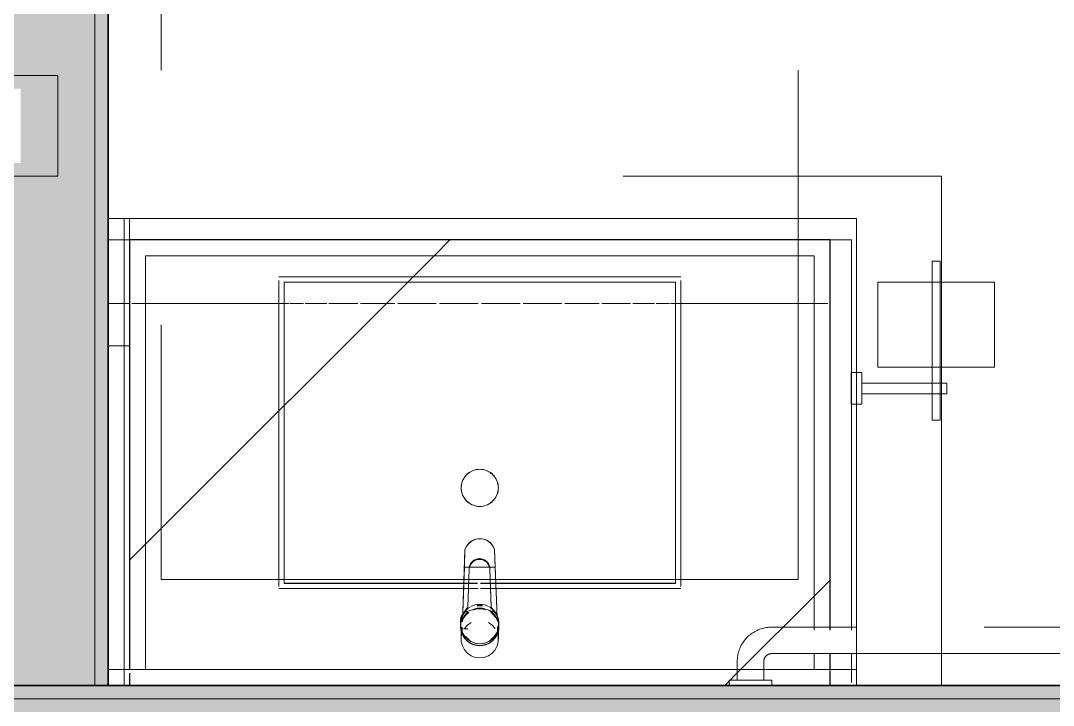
# Model space of a CAD drawing. Header units: inches. Extents: x 6 to 8416, y -388 to 6104.
# Drawn here: x 7469.29 to 7517.93, y 594.37 to 626.64 of the extents above; entities that cross this region are included whole.
import ezdxf

# ---------------------------------------------------------------- set-up
doc = ezdxf.new("R2010")
doc.units = ezdxf.units.IN
doc.header["$MEASUREMENT"] = 0
for name, pattern in [('Dash 1_16_', [48, 24, -24]), ('Hidden 1_16_', [36, 24, -12]), ('Hidden 3_16_', [13.5, 9, -4.5])]:
    doc.linetypes.add(name, pattern=pattern)
for name, color, linetype, lineweight in [('A-GENM', 13, 'Continuous', 18), ('A-ROOM', 32, 'Continuous', 13), ('A-WALL', 113, 'Continuous', 25), ('A-WALL-PATT', 111, 'Continuous', 35), ('I-WALL', 2, 'Continuous', 25), ('P-SANR-FIXT', 6, 'Continuous', 18), ('Q-CASE', 31, 'Continuous', 18), ('Q-SPCQ', 91, 'Continuous', 18)]:
    doc.layers.add(name, color=color, linetype=linetype, lineweight=lineweight)
pattern_1 = [(45, (-3361.387, -595.31), (-16.97056, 16.97056), [])]

# ---------------------------------------------------------------- blocks, each defined once
blk = doc.blocks.new('PL BA Toilet-Unit-Two Piece-ICC ADA-AM - ICC Type B_ Side Approach_ Swing Up Bar-V552-LEVEL 3 - PLAN Copy 1 Copy 1')
at = {"layer": 'A-GENM', "linetype": 'Hidden 1_16_', "lineweight": 9}
for p, q in [((0, -5.5), (0, 0)), ((33, -24), (33, 0)), ((0, -17.776), (0, -5.5)), ((0, -18.375), (0, -17.776)), ((0, -22.036), (0, -18.566)), ((0, -23.078), (0, -22.178)), ((0, -46.672), (0, -23.078)), ((33, -24), (48, -24)), ((48, -56), (48, -24)), ((0, -47.204), (0, -46.672)), ((39.75, -46.75), (36, -50.5)), ((36.937, -49.563), (39.75, -46.75)), ((41.164, -48.164), (39.75, -46.75)), ((39.75, -46.75), (39.977, -46.977)), ((39.977, -46.977), (40.375, -47.375)), ((0, -51.923), (0, -47.263)), ((40.375, -47.375), (41.164, -48.164)), ((39.828, -49.5), (41.164, -48.164)), ((41.164, -48.164), (39.953, -49.375)), ((36, -50.5), (36.937, -49.563)), ((45.25, -49.5), (39.828, -49.5)), ((39.828, -49.5), (45.25, -49.5)), ((45.25, -51.5), (45.25, -49.5)), ((45.25, -49.5), (45.25, -51.5)), ((36, -50.5), (39.75, -54.25)), ((39.75, -54.25), (36, -50.5)), ((41.164, -52.836), (39.828, -51.5)), ((39.828, -51.5), (45.25, -51.5)), ((40.125, -51.5), (39.828, -51.5)), ((45.25, -51.5), (40.125, -51.5)), ((0, -56), (0, -51.974)), ((39.977, -51.648), (41.164, -52.836)), ((39.75, -54.25), (41.164, -52.836)), ((41.164, -52.836), (39.75, -54.25)), ((0, -56), (48, -56))]:
    blk.add_line(p, q, dxfattribs=at)
blk = doc.blocks.new('GM BA Vanity-Single - Lav Cab _ Apron-ICC ADA-AM - 33_ Sink Cab_End Panel - Forward-V554-LEVEL 3 - PLAN Copy 1 Copy 1')
at = {"layer": 'A-GENM'}
for p, q in [((0.75, 22), (0, 22)), ((0, 22), (0, 16)), ((0, 16), (0, 22)), ((0, 22), (0.75, 22)), ((0.75, 22), (0, 22)), ((0, 22), (0, 16)), ((0, 16), (0, 22)), ((0, 22), (0.75, 22)), ((0.75, 16), (0.75, 22)), ((0.75, 22), (0.75, 16)), ((1, 22), (0.75, 22)), ((0.75, 22), (1, 22)), ((35.25, 22), (1, 22)), ((1, 22), (35.25, 22)), ((35.25, 0.75), (35.25, 22)), ((35.25, 22), (35.25, 2.601)), ((8.281, 4.813), (8.281, 19)), ((8.281, 19), (26.719, 19)), ((26.719, 19), (8.281, 19)), ((8.281, 19), (8.281, 4.813)), ((26.719, 19), (26.719, 4.813)), ((26.719, 4.813), (26.719, 19)), ((0, 16), (0, 0)), ((0, 0.75), (0, 16)), ((0, 16), (0, 0.75)), ((0, 0.75), (0, 16)), ((0.75, 0), (0.75, 16)), ((0.75, 16), (0.75, 0.75)), ((16.746, 4.813), (8.281, 4.813)), ((8.281, 4.813), (16.746, 4.813)), ((16.975, 4.813), (16.746, 4.813)), ((16.746, 4.813), (16.975, 4.813)), ((17.386, 4.813), (16.975, 4.813)), ((16.975, 4.813), (17.386, 4.813)), ((17.999, 4.813), (17.531, 4.813)), ((17.531, 4.813), (17.999, 4.813)), ((18.254, 4.813), (17.999, 4.813)), ((17.999, 4.813), (18.254, 4.813)), ((26.719, 4.813), (18.254, 4.813)), ((18.254, 4.813), (26.719, 4.813)), ((35.25, 1.504), (35.25, 0.75)), ((0, 0), (0, 0.75)), ((35.25, 0.75), (0, 0.75)), ((0, 0.75), (0, 0)), ((0, 0), (0, 0.75)), ((0, 0.75), (0.75, 0.75)), ((0, 0.75), (0, 0)), ((0, 0), (0, 0.75)), ((0.75, 0.75), (0.75, 0)), ((0.75, 0.75), (35.25, 0.75)), ((35.25, 0), (35.25, 0.75)), ((35.25, 0.75), (35.25, 0)), ((35.25, 0), (35.25, 0.75)), ((35.25, 0.75), (35.25, 0)), ((0.75, 0), (0, 0)), ((35.25, 0), (0.75, 0))]:
    blk.add_line(p, q, dxfattribs=at)
blk = doc.blocks.new('GM Outlet Zone-AM - GM Outlet Zone-AM-V556-LEVEL 3 - PLAN Copy 1 Copy 1')
at = {"layer": 'A-GENM', "linetype": 'Dash 1_16_', "lineweight": 9}
for p, q in [((-3, 1), (3, 1)), ((3, 1), (-3, 1)), ((-3, 0.75), (-3, 1)), ((-3, 1), (-3, 0)), ((3, 1), (3, 0.75)), ((3, 1), (3, 0)), ((-3, 0), (-3, 0.75)), ((3, 0.75), (3, 0)), ((-3, 0), (3, 0)), ((3, 0), (-3, 0))]:
    blk.add_line(p, q, dxfattribs=at)
blk = doc.blocks.new('z Nested-Toilet Grab Bars - z Nested-Toilet Grab Bars-V560-LEVEL 3 - PLAN Copy 1 Copy 1')
at = {"layer": 'A-GENM', "linetype": 'Dash 1_16_', "lineweight": 9}
for p, q in [((-1.753, 29.754), (-1.738, 29.733)), ((-1.738, 29.733), (-1.724, 29.713)), ((-1.724, 29.713), (-1.711, 29.691)), ((-1.687, 29.647), (-1.677, 29.625)), ((-1.677, 29.625), (-1.667, 29.601)), ((-1.667, 29.601), (-1.659, 29.578)), ((-1.659, 29.578), (-1.651, 29.554)), ((-1.651, 29.554), (-1.645, 29.53)), ((-1.645, 29.53), (-1.639, 29.506)), ((-1.639, 29.506), (-1.634, 29.481)), ((-1.634, 29.481), (-1.63, 29.457)), ((-1.63, 29.457), (-1.628, 29.432)), ((-1.628, 29.432), (-1.626, 29.407)), ((-1.626, 29.407), (-1.625, 29.382)), ((-1.625, 29.382), (-1.625, 29.375)), ((-1.625, 29.371), (-1.625, 29.375)), ((-1.625, 29.375), (-1.625, 29.372)), ((-1.625, 29.372), (-1.625, 29.364)), ((-1.625, 29.361), (-1.625, 29.371)), ((-1.625, 29.364), (-1.625, 29.351)), ((-1.625, 29.346), (-1.625, 29.361)), ((-1.625, 29.351), (-1.625, 29.332)), ((-1.625, 29.326), (-1.625, 29.346)), ((-1.625, 29.332), (-1.625, 29.308)), ((-1.625, 29.3), (-1.625, 29.326)), ((-1.625, 29.308), (-1.625, 29.278)), ((-1.625, 29.269), (-1.625, 29.3)), ((-1.625, 29.278), (-1.625, 29.244)), ((-1.625, 29.233), (-1.625, 29.269)), ((-1.625, 29.244), (-1.625, 29.204)), ((-1.625, 29.192), (-1.625, 29.233)), ((-1.625, 29.204), (-1.625, 29.159)), ((-1.625, 29.146), (-1.625, 29.192)), ((-1.625, 29.159), (-1.625, 29.109)), ((-1.625, 29.094), (-1.625, 29.146)), ((-1.625, 29.109), (-1.625, 29.054)), ((-1.625, 29.038), (-1.625, 29.094)), ((-1.625, 29.054), (-1.625, 28.994)), ((-1.625, 28.977), (-1.625, 29.038)), ((-1.625, 28.994), (-1.625, 28.929)), ((-1.625, 28.911), (-1.625, 28.977)), ((-1.625, 28.929), (-1.625, 28.859)), ((-1.625, 28.84), (-1.625, 28.911)), ((-1.625, 28.859), (-1.625, 28.786)), ((-1.625, 28.765), (-1.625, 28.84)), ((-1.625, 28.786), (-1.625, 28.707)), ((-1.625, 28.685), (-1.625, 28.765)), ((-1.625, 28.537), (-1.625, 28.446)), ((-1.625, 28.421), (-1.625, 28.513)), ((-1.625, 28.446), (-1.625, 28.351)), ((-1.625, 28.325), (-1.625, 28.421)), ((-1.625, 28.351), (-1.625, 28.253)), ((-1.625, 28.225), (-1.625, 28.325)), ((-1.625, 28.253), (-1.625, 28.15)), ((-2.875, 26), (-2.875, 0.25)), ((-2.875, 26), (-2.875, 0.25)), ((-1.625, 0.25), (-1.625, 26)), ((-1.625, 0.25), (-1.625, 26)), ((-41.918, 2.466), (-41.97, 2.428)), ((-41.863, 2.502), (-41.918, 2.466)), ((-41.807, 2.535), (-41.863, 2.502)), ((-41.75, 2.566), (-41.807, 2.535)), ((-41.692, 2.595), (-41.75, 2.566)), ((-41.633, 2.622), (-41.692, 2.595)), ((-41.572, 2.646), (-41.633, 2.622)), ((-41.511, 2.668), (-41.572, 2.646)), ((-41.449, 2.687), (-41.511, 2.668)), ((-41.386, 2.703), (-41.449, 2.687)), ((-41.323, 2.718), (-41.386, 2.703)), ((-41.259, 2.729), (-41.323, 2.718)), ((-41.195, 2.738), (-41.259, 2.729)), ((-41.13, 2.745), (-41.195, 2.738)), ((-41.065, 2.749), (-41.13, 2.745)), ((-41, 2.75), (-41.065, 2.749)), ((-37, 2.75), (-41, 2.75)), ((-7, 2.75), (-37, 2.75)), ((-42.401, 1.948), (-42.433, 1.891)), ((-42.367, 2.003), (-42.401, 1.948)), ((-42.331, 2.057), (-42.367, 2.003)), ((-42.293, 2.109), (-42.331, 2.057)), ((-42.252, 2.16), (-42.293, 2.109)), ((-42.21, 2.21), (-42.252, 2.16)), ((-42.166, 2.257), (-42.21, 2.21)), ((-42.119, 2.303), (-42.166, 2.257)), ((-42.072, 2.347), (-42.119, 2.303)), ((-42.022, 2.389), (-42.072, 2.347)), ((-41.97, 2.428), (-42.022, 2.389)), ((-42.589, 1.465), (-42.601, 1.401)), ((-42.574, 1.528), (-42.589, 1.465)), ((-42.557, 1.591), (-42.574, 1.528)), ((-42.537, 1.653), (-42.557, 1.591)), ((-42.515, 1.714), (-42.537, 1.653)), ((-42.49, 1.774), (-42.515, 1.714)), ((-42.463, 1.833), (-42.49, 1.774)), ((-42.433, 1.891), (-42.463, 1.833)), ((-41.177, 1.456), (-41.163, 1.463)), ((-41.163, 1.463), (-41.15, 1.469)), ((-41.15, 1.469), (-41.136, 1.475)), ((-41.136, 1.475), (-41.122, 1.48)), ((-41.122, 1.48), (-41.108, 1.484)), ((-41.108, 1.484), (-41.093, 1.488)), ((-41.093, 1.488), (-41.078, 1.492)), ((-41.078, 1.492), (-41.064, 1.495)), ((-41.064, 1.495), (-41.049, 1.497)), ((-41.049, 1.497), (-41.034, 1.498)), ((-41.034, 1.498), (-41.019, 1.5)), ((-41.019, 1.5), (-41.004, 1.5)), ((-41.004, 1.5), (-41, 1.5)), ((-41, 1.5), (-37, 1.5)), ((-37, 1.5), (-7, 1.5)), ((-42.623, 1.208), (-42.625, 1.143)), ((-42.625, 1.143), (-42.625, 1.125)), ((-42.625, 1.125), (-42.625, 0.75)), ((-42.618, 1.272), (-42.623, 1.208)), ((-42.611, 1.337), (-42.618, 1.272)), ((-42.601, 1.401), (-42.611, 1.337)), ((-41.375, 1.14), (-41.374, 1.155)), ((-41.375, 1.125), (-41.375, 1.14)), ((-41.375, 0.75), (-41.375, 1.125)), ((-41.374, 1.155), (-41.372, 1.17)), ((-41.372, 1.17), (-41.37, 1.185)), ((-41.37, 1.185), (-41.368, 1.2)), ((-41.368, 1.2), (-41.364, 1.214)), ((-41.364, 1.214), (-41.36, 1.229)), ((-41.36, 1.229), (-41.356, 1.243)), ((-41.356, 1.243), (-41.351, 1.257)), ((-41.351, 1.257), (-41.345, 1.271)), ((-41.345, 1.271), (-41.339, 1.285)), ((-41.339, 1.285), (-41.333, 1.298)), ((-41.333, 1.298), (-41.325, 1.311)), ((-41.325, 1.311), (-41.318, 1.324)), ((-41.318, 1.324), (-41.31, 1.337)), ((-41.31, 1.337), (-41.301, 1.349)), ((-41.301, 1.349), (-41.292, 1.361)), ((-41.292, 1.361), (-41.282, 1.372)), ((-41.282, 1.372), (-41.272, 1.383)), ((-41.272, 1.383), (-41.261, 1.394)), ((-41.261, 1.394), (-41.25, 1.404)), ((-41.25, 1.404), (-41.239, 1.414)), ((-41.239, 1.414), (-41.227, 1.423)), ((-41.227, 1.423), (-41.215, 1.432)), ((-41.215, 1.432), (-41.203, 1.441)), ((-41.203, 1.441), (-41.19, 1.448)), ((-41.19, 1.448), (-41.177, 1.456)), ((-6.625, 1.125), (-6.625, 0.25)), ((-5.375, 0.25), (-5.375, 1.125)), ((-42.625, 0.75), (-42.625, 0.25)), ((-41.375, 0.25), (-41.375, 0.75)), ((-43, 0.25), (-43, 0)), ((-42.901, 0.25), (-43, 0.25)), ((-42.901, 0.25), (-43, 0.25)), ((-41.099, 0.25), (-42.901, 0.25)), ((-42.623, 0.25), (-42.901, 0.25)), ((-42.625, 0.25), (-42.563, 0.25)), ((-42.625, 0.25), (-42.563, 0.25)), ((-42.223, 0.25), (-42.623, 0.25)), ((-42.563, 0.25), (-42.39, 0.25)), ((-42.563, 0.25), (-41.437, 0.25)), ((-42.39, 0.25), (-42.139, 0.25)), ((-41.777, 0.25), (-42.223, 0.25)), ((-42.139, 0.25), (-41.861, 0.25)), ((-41.861, 0.25), (-41.61, 0.25)), ((-41.377, 0.25), (-41.777, 0.25)), ((-41.61, 0.25), (-41.437, 0.25)), ((-41.437, 0.25), (-41.375, 0.25)), ((-41.437, 0.25), (-41.375, 0.25)), ((-41.099, 0.25), (-41.377, 0.25)), ((-41, 0.25), (-41.099, 0.25)), ((-41, 0.25), (-41.099, 0.25)), ((-41, 0), (-41, 0.25)), ((-7, 0.25), (-7, 0)), ((-5, 0.25), (-7, 0.25)), ((-5, 0.25), (-7, 0.25)), ((-6.625, 0.25), (-5.375, 0.25)), ((-6.625, 0.25), (-5.375, 0.25)), ((-5, 0), (-5, 0.25)), ((-2.854, 0.25), (-4.25, 0.25)), ((-4.25, 0.25), (-0.25, 0.25)), ((-4.25, 0.25), (-4.25, 0)), ((-4.25, 0.25), (-4.25, 0)), ((-2.875, 0.25), (-2.875, 0)), ((-2.875, 0.25), (-2.875, 0)), ((-0.25, 0.25), (-1.647, 0.25)), ((-1.625, 0), (-1.625, 0.25)), ((-1.625, 0), (-1.625, 0.25)), ((-0.25, 0.25), (-0.25, 0)), ((-0.25, 0), (-0.25, 0.25)), ((-42.901, 0), (-42.623, 0)), ((-42.901, 0), (-42.623, 0)), ((-42.623, 0), (-42.223, 0)), ((-42.623, 0), (-42.223, 0)), ((-42.223, 0), (-41.777, 0)), ((-42.223, 0), (-41.777, 0)), ((-41.777, 0), (-41.377, 0)), ((-41.777, 0), (-41.377, 0)), ((-41.377, 0), (-41.099, 0)), ((-41.377, 0), (-41.099, 0))]:
    blk.add_line(p, q, dxfattribs=at)
at = {"layer": 'A-GENM', "linetype": 'Dash 1_16_', "lineweight": 9, "flags": 128}
for points in [[(-2.875, 29.375), (-2.875, 29.4), (-2.873, 29.425), (-2.871, 29.45), (-2.867, 29.475), (-2.863, 29.499), (-2.857, 29.524), (-2.851, 29.548), (-2.843, 29.572), (-2.835, 29.595), (-2.826, 29.618), (-2.815, 29.641), (-2.804, 29.664), (-2.792, 29.686), (-2.78, 29.707), (-2.766, 29.728), (-2.751, 29.748), (-2.736, 29.768), (-2.72, 29.787), (-2.703, 29.806), (-2.685, 29.823), (-2.667, 29.84), (-2.648, 29.857), (-2.629, 29.872), (-2.608, 29.887), (-2.588, 29.901), (-2.566, 29.914), (-2.545, 29.926), (-2.522, 29.938), (-2.5, 29.948), (-2.476, 29.958), (-2.453, 29.966), (-2.429, 29.974), (-2.405, 29.98), (-2.381, 29.986), (-2.356, 29.991), (-2.332, 29.995), (-2.307, 29.997), (-2.282, 29.999), (-2.257, 30), (-2.25, 30)], [(-2.25, 30), (-2.225, 30), (-2.2, 29.998), (-2.175, 29.996), (-2.15, 29.992), (-2.126, 29.988), (-2.101, 29.982), (-2.077, 29.976), (-2.053, 29.968), (-2.03, 29.96), (-2.007, 29.951), (-1.984, 29.94), (-1.961, 29.929), (-1.939, 29.917), (-1.918, 29.905), (-1.897, 29.891), (-1.877, 29.876), (-1.857, 29.861), (-1.838, 29.845), (-1.819, 29.828), (-1.802, 29.81), (-1.785, 29.792), (-1.768, 29.773), (-1.753, 29.754)], [(-1.711, 29.691), (-1.699, 29.67), (-1.687, 29.647)], [(-2.875, 29.375), (-2.875, 29.372), (-2.875, 29.364), (-2.875, 29.351), (-2.875, 29.332), (-2.875, 29.308), (-2.875, 29.278), (-2.875, 29.244), (-2.875, 29.204), (-2.875, 29.159), (-2.875, 29.109), (-2.875, 29.054), (-2.875, 28.994), (-2.875, 28.929), (-2.875, 28.859), (-2.875, 28.786), (-2.875, 28.707), (-2.875, 28.624), (-2.875, 28.537), (-2.875, 28.446), (-2.875, 28.351), (-2.875, 28.253), (-2.875, 28.15), (-2.875, 28.045), (-2.875, 27.936), (-2.875, 27.824), (-2.875, 27.708), (-2.875, 27.591), (-2.875, 27.47), (-2.875, 27.348), (-2.875, 27.223), (-2.875, 27.096), (-2.875, 26.968), (-2.875, 26.838), (-2.875, 26.706), (-2.875, 26.574), (-2.875, 26.44), (-2.875, 26.306), (-2.875, 26.171), (-2.875, 26.036), (-2.875, 26)], [(-2.875, 26), (-2.875, 26.135), (-2.875, 26.27), (-2.875, 26.404), (-2.875, 26.538), (-2.875, 26.671), (-2.875, 26.802), (-2.875, 26.933), (-2.875, 27.062), (-2.875, 27.189), (-2.875, 27.314), (-2.875, 27.438), (-2.875, 27.559), (-2.875, 27.677), (-2.875, 27.793), (-2.875, 27.906), (-2.875, 28.016), (-2.875, 28.122), (-2.875, 28.225), (-2.875, 28.325), (-2.875, 28.421), (-2.875, 28.513), (-2.875, 28.601), (-2.875, 28.685), (-2.875, 28.765), (-2.875, 28.84), (-2.875, 28.911), (-2.875, 28.977), (-2.875, 29.038), (-2.875, 29.094), (-2.875, 29.146), (-2.875, 29.192), (-2.875, 29.233), (-2.875, 29.269), (-2.875, 29.3), (-2.875, 29.326), (-2.875, 29.346), (-2.875, 29.361), (-2.875, 29.371), (-2.875, 29.375)], [(-1.625, 28.707), (-1.625, 28.624), (-1.625, 28.537)], [(-1.625, 28.513), (-1.625, 28.601), (-1.625, 28.685)], [(-1.625, 26), (-1.625, 26.135), (-1.625, 26.27), (-1.625, 26.404), (-1.625, 26.538), (-1.625, 26.671), (-1.625, 26.802), (-1.625, 26.933), (-1.625, 27.062), (-1.625, 27.189), (-1.625, 27.314), (-1.625, 27.438), (-1.625, 27.559), (-1.625, 27.677), (-1.625, 27.793), (-1.625, 27.906), (-1.625, 28.016), (-1.625, 28.122), (-1.625, 28.225)], [(-1.625, 28.15), (-1.625, 28.045), (-1.625, 27.936), (-1.625, 27.824), (-1.625, 27.708), (-1.625, 27.591), (-1.625, 27.47), (-1.625, 27.348), (-1.625, 27.223), (-1.625, 27.096), (-1.625, 26.968), (-1.625, 26.838), (-1.625, 26.706), (-1.625, 26.574), (-1.625, 26.44), (-1.625, 26.306), (-1.625, 26.171), (-1.625, 26.036), (-1.625, 26)], [(-5.375, 1.125), (-5.376, 1.19), (-5.38, 1.255), (-5.387, 1.32), (-5.396, 1.384), (-5.407, 1.448), (-5.422, 1.511), (-5.438, 1.574), (-5.457, 1.636), (-5.479, 1.697), (-5.503, 1.758), (-5.53, 1.817), (-5.559, 1.875), (-5.59, 1.932), (-5.623, 1.988), (-5.659, 2.043), (-5.697, 2.095), (-5.736, 2.147), (-5.778, 2.197), (-5.822, 2.244), (-5.868, 2.291), (-5.915, 2.335), (-5.965, 2.377), (-6.016, 2.418), (-6.068, 2.456), (-6.122, 2.492), (-6.177, 2.526), (-6.234, 2.558), (-6.292, 2.588), (-6.351, 2.615), (-6.411, 2.64), (-6.472, 2.662), (-6.534, 2.682), (-6.597, 2.699), (-6.66, 2.714), (-6.724, 2.726), (-6.788, 2.736), (-6.853, 2.743), (-6.917, 2.748), (-6.982, 2.75), (-7, 2.75)], [(-7, 1.5), (-6.985, 1.5), (-6.97, 1.499), (-6.955, 1.497), (-6.94, 1.495), (-6.925, 1.493), (-6.911, 1.489), (-6.896, 1.485), (-6.882, 1.481), (-6.868, 1.476), (-6.854, 1.47), (-6.84, 1.464), (-6.827, 1.458), (-6.814, 1.45), (-6.801, 1.443), (-6.788, 1.435), (-6.776, 1.426), (-6.764, 1.417), (-6.753, 1.407), (-6.742, 1.397), (-6.731, 1.386), (-6.721, 1.375), (-6.711, 1.364), (-6.702, 1.352), (-6.693, 1.34), (-6.684, 1.328), (-6.677, 1.315), (-6.669, 1.302), (-6.662, 1.288), (-6.656, 1.275), (-6.65, 1.261), (-6.645, 1.247), (-6.641, 1.233), (-6.637, 1.218), (-6.633, 1.203), (-6.63, 1.189), (-6.628, 1.174), (-6.627, 1.159), (-6.625, 1.144), (-6.625, 1.129), (-6.625, 1.125)]]:
    blk.add_lwpolyline(points, dxfattribs=at)
blk = doc.blocks.new('z Nested-Lav Basin-Rectangular - Rectangular-V389-LEVEL 3 - PLAN Copy 1 Copy 1')
at = {"layer": 'P-SANR-FIXT', "lineweight": 9}
for p, q in [((-9.469, 7.301), (9.469, 7.301)), ((-9.469, 7.141), (-9.469, -7.282)), ((-9.219, -7.137), (-9.219, 7.051)), ((-9.219, 7.051), (9.219, 7.051)), ((9.219, 7.051), (9.219, -7.137)), ((9.469, -7.278), (9.469, 7.139)), ((-0.754, -7.137), (-9.219, -7.137)), ((-0.528, -7.137), (-0.759, -7.137)), ((-0.525, -7.137), (-0.754, -7.137)), ((-0.114, -7.137), (-0.528, -7.137)), ((-0.114, -7.137), (-0.525, -7.137)), ((0.499, -7.137), (0.031, -7.137)), ((0.501, -7.137), (0.031, -7.137)), ((0.754, -7.137), (0.499, -7.137)), ((0.759, -7.137), (0.501, -7.137)), ((9.219, -7.137), (0.754, -7.137)), ((-0.764, -7.387), (-9.469, -7.387)), ((-0.768, -7.387), (-0.537, -7.387)), ((-0.534, -7.387), (-0.764, -7.387)), ((-0.537, -7.387), (-0.073, -7.387)), ((-0.073, -7.387), (-0.534, -7.387)), ((0.032, -7.387), (0.51, -7.387)), ((0.508, -7.387), (0.032, -7.387)), ((0.764, -7.387), (0.508, -7.387)), ((0.51, -7.387), (0.768, -7.387)), ((9.469, -7.387), (0.764, -7.387))]:
    blk.add_line(p, q, dxfattribs=at)
at = {"layer": 'P-SANR-FIXT', "lineweight": 9, "flags": 128}
for points in [[(9.469, 7.301), (9.231, 7.301), (8.531, 7.301), (7.403, 7.301), (5.904, 7.301), (4.108, 7.301), (2.107, 7.301), (0, 7.301), (-2.107, 7.301), (-4.108, 7.301), (-5.904, 7.301), (-7.403, 7.301), (-8.531, 7.301), (-9.231, 7.301), (-9.469, 7.301)], [(-9.219, 7.051), (-8.988, 7.051), (-8.306, 7.051), (-7.208, 7.051), (-5.748, 7.051), (-4, 7.051), (-2.051, 7.051), (0, 7.051), (2.051, 7.051), (4, 7.051), (5.748, 7.051), (7.208, 7.051), (8.306, 7.051), (8.988, 7.051), (9.219, 7.051)], [(-0.759, -7.137), (-2.051, -7.137), (-4, -7.137), (-5.748, -7.137), (-7.208, -7.137), (-8.306, -7.137), (-8.988, -7.137), (-9.219, -7.137)], [(9.219, -7.137), (8.988, -7.137), (8.306, -7.137), (7.208, -7.137), (5.748, -7.137), (4, -7.137), (2.051, -7.137), (0.759, -7.137)], [(-9.469, -7.387), (-9.231, -7.387), (-8.531, -7.387), (-7.403, -7.387), (-5.904, -7.387), (-4.108, -7.387), (-2.107, -7.387), (-0.768, -7.387)], [(0.768, -7.387), (2.107, -7.387), (4.108, -7.387), (5.904, -7.387), (7.403, -7.387), (8.531, -7.387), (9.231, -7.387), (9.469, -7.387)]]:
    blk.add_lwpolyline(points, dxfattribs=at)
at = {"layer": 'P-SANR-FIXT'}
blk.add_circle((0, -2.637), 0.875, dxfattribs=at)
at = {"layer": 'P-SANR-FIXT', "lineweight": 9}
for points in [[(-0.875, -2.637), (-0.875, -2.535), (-0.839, -2.331), (-0.684, -2.062), (-0.447, -1.863), (-0.155, -1.757), (0.155, -1.757), (0.447, -1.863), (0.684, -2.063), (0.839, -2.331), (0.875, -2.535), (0.875, -2.637)], [(-0.438, -1.879), (-0.526, -1.93), (-0.605, -1.996), (-0.67, -2.074)], [(-0.152, -1.775), (-0.252, -1.793), (-0.349, -1.828), (-0.438, -1.879)], [(0.152, -1.775), (0.052, -1.757), (-0.052, -1.757), (-0.152, -1.775)], [(0.438, -1.879), (0.349, -1.828), (0.252, -1.793), (0.152, -1.775)], [(0.67, -2.074), (0.605, -1.996), (0.526, -1.93), (0.438, -1.879)], [(-0.822, -2.337), (-0.857, -2.433), (-0.875, -2.535), (-0.875, -2.637)], [(-0.67, -2.074), (-0.736, -2.152), (-0.787, -2.242), (-0.822, -2.337)], [(0.822, -2.337), (0.787, -2.242), (0.736, -2.152), (0.67, -2.074)], [(0.875, -2.637), (0.875, -2.535), (0.857, -2.433), (0.822, -2.337)], [(-0.875, -2.637), (-0.875, -2.738), (-0.857, -2.84), (-0.822, -2.936)], [(0.875, -2.637), (0.875, -2.738), (0.839, -2.942), (0.684, -3.21), (0.447, -3.41), (0.155, -3.516), (-0.155, -3.516), (-0.447, -3.41), (-0.684, -3.211), (-0.839, -2.942), (-0.875, -2.738), (-0.875, -2.637)], [(0.822, -2.936), (0.857, -2.84), (0.875, -2.738), (0.875, -2.637)], [(-0.822, -2.936), (-0.787, -3.032), (-0.736, -3.121), (-0.67, -3.199)], [(-0.67, -3.199), (-0.605, -3.277), (-0.526, -3.343), (-0.438, -3.394)], [(-0.438, -3.394), (-0.349, -3.445), (-0.252, -3.481), (-0.152, -3.498)], [(0.152, -3.498), (0.252, -3.481), (0.349, -3.445), (0.438, -3.394)], [(0.438, -3.394), (0.526, -3.343), (0.605, -3.277), (0.67, -3.199)], [(0.67, -3.199), (0.736, -3.121), (0.787, -3.031), (0.822, -2.936)], [(-0.152, -3.498), (-0.052, -3.516), (0.052, -3.516), (0.152, -3.498)]]:
    blk.add_open_spline(points, degree=3, dxfattribs=at)
blk = doc.blocks.new('z Nested-Faucet-BA-Sngl Handle - Faucet-V220-LEVEL 3 - PLAN Copy 1 Copy 1')
at = {"layer": 'P-SANR-FIXT'}
for p, q in [((-0.697, 2.584), (-0.82, -0.808)), ((-0.727, 1.767), (-0.697, 2.584)), ((-0.697, 2.584), (-0.63, 2.738)), ((-0.63, 2.738), (-0.53, 2.874)), ((0.527, 2.879), (0.628, 2.745)), ((0.628, 2.745), (0.697, 2.591)), ((0.812, -0.587), (0.697, 2.591)), ((0.697, 2.591), (0.727, 1.767)), ((-0.82, -0.808), (-0.727, 1.767)), ((0.727, 1.767), (-0.727, 1.767)), ((-0.5, 1.664), (-0.567, -0.126)), ((-0.567, -0.085), (-0.502, 1.664)), ((0.538, -0.119), (0.476, 1.663)), ((0.477, 1.663), (0.538, -0.078)), ((0.727, 1.767), (0.812, -0.587)), ((-0.567, -0.126), (-0.567, -0.085)), ((-0.118, -0.019), (-0.118, -0.06)), ((-0.114, -0.019), (-0.118, -0.019)), ((-0.114, -0.019), (-0.118, -0.019)), ((-0.102, -0.019), (-0.114, -0.019)), ((-0.102, -0.019), (-0.114, -0.019)), ((-0.084, -0.019), (-0.102, -0.019)), ((-0.084, -0.019), (-0.102, -0.019)), ((-0.059, -0.019), (-0.084, -0.019)), ((-0.059, -0.019), (-0.084, -0.019)), ((-0.031, -0.019), (-0.059, -0.019)), ((-0.031, -0.019), (-0.059, -0.019)), ((0, -0.019), (-0.031, -0.019)), ((0, -0.019), (-0.031, -0.019)), ((0.031, -0.019), (0, -0.019)), ((0.031, -0.019), (0, -0.019)), ((0.059, -0.019), (0.031, -0.019)), ((0.059, -0.019), (0.031, -0.019)), ((0.084, -0.019), (0.059, -0.019)), ((0.084, -0.019), (0.059, -0.019)), ((0.102, -0.019), (0.084, -0.019)), ((0.102, -0.019), (0.084, -0.019)), ((0.114, -0.019), (0.102, -0.019)), ((0.114, -0.019), (0.102, -0.019)), ((0.118, -0.019), (0.114, -0.019)), ((0.118, -0.019), (0.114, -0.019)), ((0.118, -0.06), (0.118, -0.019)), ((0.538, -0.119), (0.538, -0.078)), ((0.608, -0.267), (0.608, -0.226)), ((-0.913, -0.806), (-0.913, -0.847)), ((-0.904, -0.911), (-0.904, -1.059)), ((-0.582, -0.966), (-0.723, -1.126)), ((-0.408, -0.845), (-0.582, -0.966)), ((0.582, -0.966), (0.408, -0.845)), ((0.723, -1.126), (0.582, -0.966)), ((0.89, -0.966), (0.89, -0.926)), ((0.904, -1.059), (0.904, -0.911)), ((-0.901, -0.993), (-0.904, -1.059)), ((-0.904, -1.059), (-0.892, -1.197)), ((-0.878, -1.072), (-0.878, -1.628)), ((-0.837, -1.058), (-0.837, -1.146)), ((-0.829, -1.058), (-0.837, -1.058)), ((-0.837, -1.058), (-0.829, -1.058)), ((-0.837, -1.146), (-0.837, -1.3)), ((-0.57, -1.146), (-0.772, -1.146)), ((0.835, -1.214), (0.828, -1.029)), ((0.832, -1.146), (0.836, -1.232)), ((0.85, -1.232), (0.836, -1.232)), ((0.836, -1.232), (0.85, -1.232)), ((0.85, -1.3), (0.85, -1.232)), ((0.85, -1.232), (0.85, -1.3)), ((0.878, -1.628), (0.878, -1.072)), ((0.892, -1.197), (0.904, -1.059)), ((0.904, -1.059), (0.901, -0.993)), ((-0.73, -1.571), (-0.586, -1.721))]:
    blk.add_line(p, q, dxfattribs=at)
at = {"layer": 'P-SANR-FIXT', "flags": 128}
for points in [[(0.697, 2.591), (0.62, 2.76), (0.503, 2.903), (0.353, 3.013), (0.181, 3.081), (-0.003, 3.103), (-0.187, 3.079), (-0.358, 3.009), (-0.506, 2.898), (-0.622, 2.753), (-0.697, 2.584)], [(-0.53, 2.874), (-0.401, 2.982), (-0.251, 3.059), (-0.087, 3.098), (0.081, 3.099), (0.246, 3.061), (0.397, 2.987), (0.527, 2.879)], [(0, -1.844), (-0.217, -1.816), (-0.421, -1.736), (-0.601, -1.607), (-0.745, -1.438), (-0.846, -1.238), (-0.898, -1.019), (-0.897, -0.793), (-0.843, -0.574), (-0.74, -0.375)], [(-0.74, -0.375), (-0.375, -0.243), (0, -0.193)], [(0, -0.193), (0.38, -0.244), (0.74, -0.375)], [(0.74, -0.375), (0.843, -0.574), (0.897, -0.793), (0.898, -1.019), (0.846, -1.238), (0.745, -1.438), (0.601, -1.607), (0.421, -1.736), (0.217, -1.816), (0, -1.844)], [(-0.892, -1.197), (-0.834, -1.393), (-0.73, -1.571)], [(-0.83, -1.338), (-0.872, -1.522), (-0.872, -1.735), (-0.821, -1.942), (-0.723, -2.131), (-0.582, -2.291), (-0.408, -2.412), (-0.21, -2.488), (0, -2.513)], [(0, -1.929), (0.211, -1.905), (0.41, -1.834), (0.586, -1.721), (0.73, -1.571), (0.834, -1.393), (0.892, -1.197)], [(0, -2.513), (0.21, -2.488), (0.408, -2.412), (0.582, -2.291), (0.723, -2.131), (0.821, -1.942), (0.872, -1.735), (0.872, -1.522), (0.83, -1.338)], [(-0.586, -1.721), (-0.41, -1.834), (-0.211, -1.905), (0, -1.929)]]:
    blk.add_lwpolyline(points, dxfattribs=at)
at = {"layer": 'P-SANR-FIXT'}
for centre, major_axis, ratio, start_param, end_param in [((-0.012, 1.687), (0.488, 0), 0.981627, 0.034194, 3.105026), ((-0.012, 1.647), (0.488, 0), 0.981627, 0.034194, 3.105026), ((0, -0.89), (0.904, 0), 0.992546, 1.570796, 2.050618), ((0, -0.89), (0.904, 0), 0.992546, 1.090975, 1.570796), ((-0.322, -0.785), (0.591, 0), 0.981627, 2.568497, 3.104199), ((0.566, -1.388), (1.648, 0), 0.981627, 2.4228, 2.568497), ((0.566, -1.348), (1.648, 0), 0.981627, 2.495649, 2.568497), ((0, -1.072), (0.878, 0), 0.992546, 2.207473, 2.732128), ((0, -1.072), (0.878, 0), 0.992546, 2.207473, 2.732128), ((0.566, -1.348), (1.648, 0), 0.981627, 2.4228, 2.495649), ((0, -1.061), (0.904, 0), 0.992546, 2.222877, 2.532851), ((0, -0.89), (0.904, 0), 0.992546, 2.103114, 2.530439), ((-1.05, 0.04), (0.5, 0), 0.981627, 5.564393, 6.024593), ((-1.05, 0), (0.5, 0), 0.981627, 5.564393, 5.880213), ((-1.05, 0), (0.5, 0), 0.981627, 5.880213, 6.024593), ((0, -1.072), (0.878, 0), 0.992546, 1.580388, 1.97866), ((0, -1.072), (0.878, 0), 0.992546, 1.580388, 1.97866), ((0, -1.061), (-0.904, 0), 0.992546, 4.712389, 4.982668), ((0, -1.061), (0.904, 0), 0.992546, 1.297215, 1.570796), ((0, -1.072), (0.878, 0), 0.992546, 1.261267, 1.561205), ((0, -1.072), (0.878, 0), 0.992546, 1.261267, 1.561205), ((0, -1.061), (0.904, 0), 0.992546, 0.574301, 1.072549), ((0, -0.89), (0.904, 0), 0.992546, 0.611154, 1.048209), ((0, -1.072), (0.878, 0), 0.992546, 0.314159, 0.942478), ((0, -1.072), (0.878, 0), 0.992546, 0.314159, 0.942478), ((1.193, 0.131), (0.689, 0), 0.981627, 3.457004, 3.698846), ((1.193, 0.091), (0.689, 0), 0.981627, 3.457004, 3.574523), ((1.193, 0.091), (0.689, 0), 0.981627, 3.574523, 3.698846), ((0.057, -0.818), (0.817, 0), 0.981627, 0.649221, 0.830651), ((0.057, -0.859), (0.817, 0), 0.981627, 0.28636, 0.830651), ((0.057, -0.818), (0.817, 0), 0.981627, 0.46779, 0.649221), ((0.057, -0.818), (0.817, 0), 0.981627, 0.28636, 0.46779), ((0.254, -0.847), (1.168, 0), 0.981627, 3.104199, 3.617494), ((0.254, -0.806), (1.168, 0), 0.981627, 3.104199, 3.319048), ((-0.322, -0.826), (0.591, 0), 0.981627, 2.568497, 3.104199), ((0, -1.061), (0.904, 0), 0.992546, 2.567292, 3.065539), ((0, -1.061), (0.904, 0), 0.992546, 0.29608, 0.522446), ((-0.314, -0.926), (1.204, 0), 0.981627, 0.122173, 0.28636), ((-0.314, -0.966), (1.204, 0), 0.981627, 6.241172, 6.569545), ((-0.314, -0.926), (1.204, 0), 0.981627, 0, 0.122173), ((-0.314, -0.926), (-1.204, 0), 0.981627, 3.099579, 3.141593), ((0, -1.072), (0.878, 0), 0.992546, 3.455752, 4.712389), ((0, -1.072), (0.878, 0), 0.992546, 3.455752, 4.712389), ((0.006, -0.973), (0.888, 0), 0.981627, 3.617494, 5.349276), ((0, -1.072), (0.878, 0), 0.992546, 4.712389, 5.969026), ((0, -1.072), (-0.878, 0), 0.992546, 1.570796, 2.827433), ((0.011, -0.98), (0.879, 0), 0.981627, 5.349276, 6.241172), ((0.011, -0.939), (0.879, 0), 0.981627, 5.57225, 5.795224), ((0, -1.072), (0.878, 0), 0.992546, 6.116775, 6.335526), ((0.006, -0.932), (0.888, 0), 0.981627, 3.864891, 4.112289), ((0.011, -0.939), (0.879, 0), 0.981627, 5.349276, 5.57225)]:
    blk.add_ellipse(centre, major_axis=major_axis, ratio=ratio, start_param=start_param, end_param=end_param, dxfattribs=at)
for points in [[(-0.115, -0.056), (-0.117, -0.058), (-0.118, -0.059), (-0.118, -0.06)], [(-0.118, -0.06), (-0.118, -0.061), (-0.117, -0.062), (-0.115, -0.063)], [(-0.106, -0.052), (-0.108, -0.053), (-0.112, -0.055), (-0.114, -0.056), (-0.115, -0.056)], [(-0.115, -0.063), (-0.113, -0.064), (-0.11, -0.064), (-0.106, -0.065)], [(-0.093, -0.048), (-0.098, -0.049), (-0.103, -0.051), (-0.106, -0.052)], [(-0.106, -0.065), (-0.103, -0.065), (-0.098, -0.066), (-0.092, -0.066)], [(-0.074, -0.044), (-0.081, -0.045), (-0.087, -0.047), (-0.093, -0.048)], [(-0.092, -0.066), (-0.087, -0.066), (-0.081, -0.067), (-0.074, -0.067)], [(-0.052, -0.041), (-0.06, -0.042), (-0.067, -0.043), (-0.074, -0.044)], [(-0.074, -0.067), (-0.067, -0.067), (-0.059, -0.067), (-0.051, -0.067)], [(-0.027, -0.039), (-0.035, -0.039), (-0.044, -0.04), (-0.052, -0.041)], [(-0.051, -0.067), (-0.047, -0.067), (-0.039, -0.067), (-0.031, -0.067), (-0.026, -0.067)], [(0, -0.038), (-0.009, -0.038), (-0.018, -0.038), (-0.027, -0.039)], [(-0.026, -0.067), (-0.018, -0.067), (-0.009, -0.067), (0, -0.067)], [(0.027, -0.039), (0.018, -0.038), (0.009, -0.038), (0, -0.038)], [(0, -0.067), (0.009, -0.067), (0.018, -0.067), (0.026, -0.067)], [(0.026, -0.067), (0.035, -0.067), (0.043, -0.067), (0.051, -0.067)], [(0.052, -0.041), (0.048, -0.04), (0.039, -0.039), (0.031, -0.039), (0.027, -0.039)], [(0.051, -0.067), (0.059, -0.067), (0.067, -0.067), (0.074, -0.067)], [(0.074, -0.044), (0.067, -0.043), (0.059, -0.042), (0.052, -0.041)], [(0.093, -0.048), (0.087, -0.047), (0.081, -0.045), (0.074, -0.044)], [(0.074, -0.067), (0.081, -0.067), (0.087, -0.066), (0.092, -0.066)], [(0.092, -0.066), (0.098, -0.066), (0.103, -0.065), (0.106, -0.065)], [(0.106, -0.052), (0.103, -0.051), (0.098, -0.049), (0.093, -0.048)], [(0.115, -0.056), (0.113, -0.055), (0.11, -0.054), (0.106, -0.052)], [(0.106, -0.065), (0.108, -0.065), (0.112, -0.064), (0.114, -0.063), (0.115, -0.063)], [(0.118, -0.06), (0.118, -0.059), (0.117, -0.058), (0.115, -0.056)], [(0.115, -0.063), (0.117, -0.062), (0.118, -0.061), (0.118, -0.06)]]:
    blk.add_open_spline(points, degree=3, dxfattribs=at)
blk = doc.blocks.new('z Nested-Clearance-Plumbing-AM - Clearance-2258215-LEVEL 3 - PLAN Copy 1 Copy 1')
at = {"layer": 'A-GENM', "linetype": 'Hidden 1_16_', "lineweight": 9}
for p, q in [((15, 48), (-15, 48)), ((-15, 48), (-15, 0)), ((15, 0), (15, 48)), ((-15, 0), (-0.748, 0)), ((-0.748, 0), (-0.518, 0)), ((-0.518, 0), (0.492, 0)), ((0.492, 0), (0.748, 0)), ((0.748, 0), (15, 0))]:
    blk.add_line(p, q, dxfattribs=at)
blk = doc.blocks.new('CW BA Var LW - Double Doors _ Apron - AM - W x H x 21_ D - 5 1_2_ Apron-V1379-LEVEL 3 - PLAN Copy 1 Copy 1')
at = {"layer": 'Q-CASE', "lineweight": 9}
h = blk.add_hatch(dxfattribs=at)
h.set_pattern_fill('FP_135', color=256, style=0, pattern_type=2)
h.set_pattern_definition(pattern_1)
h.paths.add_polyline_path([(17.96, 0), (18.738, 0), (18.738, 21), (-14.262, 21), (-14.262, 0), (11.456, 0)])
h.paths.add_polyline_path([(17.988, 0.75), (-13.512, 0.75), (-13.512, 20.25), (17.988, 20.25), (17.988, 1.128)])
h = blk.add_hatch(dxfattribs=at)
h.set_pattern_fill('FP_135', color=256, style=0, pattern_type=2)
h.set_pattern_definition(pattern_1)
h.paths.add_polyline_path([(15.988, 0.75), (17.988, 0.75), (17.988, 20.25), (-13.512, 20.25), (-13.512, 0.75), (11.456, 0.75)])
for p, q in [((-14.262, 16), (-14.262, 21)), ((-14.262, 21), (-14.262, 16)), ((-14.262, 21), (18.738, 21)), ((-14.262, 21), (18.738, 21)), ((-14.262, 21), (18.738, 21)), ((18.738, 2.688), (18.738, 21)), ((18.738, 21), (18.738, 2.601)), ((-13.512, 0.75), (-13.512, 20.25)), ((-13.512, 20.25), (17.988, 20.25)), ((17.988, 20.25), (-13.512, 20.25)), ((-13.512, 20.25), (-13.512, 0.75)), ((17.988, 20.25), (17.988, 2.601)), ((17.988, 2.688), (17.988, 20.25)), ((-14.262, 16), (-14.262, 18)), ((-14.262, 18), (-14.262, 16)), ((-14.151, 18), (-7.209, 18)), ((-14.151, 18), (-7.209, 18)), ((-7.209, 18), (-6.981, 18)), ((-7.209, 18), (-6.981, 18)), ((-6.965, 18), (-6.75, 18)), ((-6.965, 18), (-6.75, 18)), ((-6.702, 18), (-6.068, 18)), ((-6.702, 18), (-6.068, 18)), ((-5.991, 18), (-4.97, 18)), ((-5.991, 18), (-4.97, 18)), ((-4.867, 18), (-3.51, 18)), ((-4.867, 18), (-3.51, 18)), ((-3.387, 18), (-1.762, 18)), ((-3.387, 18), (-1.762, 18)), ((-1.625, 18), (0.186, 18)), ((-1.625, 18), (0.186, 18)), ((0.338, 18), (2.164, 18)), ((0.338, 18), (2.164, 18)), ((2.311, 18), (4.138, 18)), ((2.311, 18), (4.138, 18)), ((4.289, 18), (6.1, 18)), ((4.289, 18), (6.1, 18)), ((6.238, 18), (7.862, 18)), ((6.238, 18), (7.862, 18)), ((7.986, 18), (9.342, 18)), ((7.986, 18), (9.342, 18)), ((9.445, 18), (10.466, 18)), ((9.445, 18), (10.466, 18)), ((10.544, 18), (11.177, 18)), ((10.544, 18), (11.177, 18)), ((11.225, 18), (11.44, 18)), ((11.225, 18), (11.44, 18)), ((11.456, 18), (11.685, 18)), ((11.456, 18), (11.685, 18)), ((11.685, 18), (17.988, 18)), ((11.685, 18), (17.988, 18)), ((18.002, 18), (18.627, 18)), ((18.002, 18), (18.627, 18)), ((18.738, 2.688), (18.738, 18)), ((18.738, 18), (18.738, 2.688)), ((-14.262, 0.75), (-14.262, 16)), ((-14.262, 16), (-14.262, 0.75)), ((-14.262, 0.75), (-14.262, 16)), ((-14.262, 16), (-14.262, 0.75)), ((17.988, 1.504), (17.988, 0.75)), ((17.988, 0.75), (17.988, 1.504)), ((18.738, 0.75), (18.738, 1.504)), ((18.738, 1.504), (18.738, 0.75)), ((18.738, 0.75), (18.738, 1.504)), ((18.738, 1.504), (18.738, 0.75)), ((-14.262, 0), (-14.262, 0.581)), ((-14.262, 0.581), (-14.262, 0)), ((-14.262, 0), (-14.262, 0.581)), ((-14.262, 0.581), (-14.262, 0)), ((17.988, 0.75), (-13.512, 0.75)), ((-13.512, 0.75), (17.988, 0.75)), ((18.738, 0), (18.738, 0.705)), ((18.738, 0.705), (18.738, 0)), ((18.738, 0), (18.738, 0.705)), ((18.738, 0.705), (18.738, 0)), ((18.738, 0), (-14.262, 0)), ((-14.262, 0), (18.738, 0)), ((18.738, 0), (-14.262, 0)), ((-14.262, 0), (18.738, 0))]:
    blk.add_line(p, q, dxfattribs=at)
at = {"layer": 'Q-CASE', "lineweight": 25}
for p, q in [((18.738, 21), (-14.262, 21)), ((-14.262, 21), (-14.262, 16)), ((18.738, 2.601), (18.738, 21)), ((-14.262, 16), (-14.262, 0.75)), ((18.738, 0.75), (18.738, 1.504)), ((-14.262, 0.581), (-14.262, 0)), ((18.738, 0), (18.738, 0.705)), ((-14.262, 0), (18.738, 0))]:
    blk.add_line(p, q, dxfattribs=at)
at = {"layer": 'Q-CASE', "linetype": 'Hidden 3_16_', "lineweight": 9}
for p, q in [((-14.262, 16), (-14.262, 21)), ((-14.262, 21), (-14.262, 18)), ((-14.262, 21), (18.738, 21)), ((-14.262, 21), (18.738, 21)), ((18.738, 18), (18.738, 21)), ((18.738, 21), (18.738, 2.688)), ((-13.512, 0.75), (-13.512, 20.25)), ((-13.512, 20.25), (17.988, 20.25)), ((17.988, 20.25), (-13.512, 20.25)), ((-13.512, 20.25), (-13.512, 0.75)), ((17.988, 20.25), (17.988, 2.688)), ((17.988, 2.688), (17.988, 20.25)), ((-14.262, 18), (-14.262, 16)), ((-14.151, 18), (-7.209, 18)), ((-14.151, 18), (-7.209, 18)), ((-7.209, 18), (-6.981, 18)), ((-7.209, 18), (-6.981, 18)), ((-6.965, 18), (-6.75, 18)), ((-6.965, 18), (-6.75, 18)), ((-6.702, 18), (-6.068, 18)), ((-6.702, 18), (-6.068, 18)), ((-5.991, 18), (-4.97, 18)), ((-5.991, 18), (-4.97, 18)), ((-4.867, 18), (-3.51, 18)), ((-4.867, 18), (-3.51, 18)), ((-3.387, 18), (-1.762, 18)), ((-3.387, 18), (-1.762, 18)), ((-1.625, 18), (0.186, 18)), ((-1.625, 18), (0.186, 18)), ((0.338, 18), (2.164, 18)), ((0.338, 18), (2.164, 18)), ((2.311, 18), (4.138, 18)), ((2.311, 18), (4.138, 18)), ((4.289, 18), (6.1, 18)), ((4.289, 18), (6.1, 18)), ((6.238, 18), (7.862, 18)), ((6.238, 18), (7.862, 18)), ((7.986, 18), (9.342, 18)), ((7.986, 18), (9.342, 18)), ((9.445, 18), (10.466, 18)), ((9.445, 18), (10.466, 18)), ((10.544, 18), (11.177, 18)), ((10.544, 18), (11.177, 18)), ((11.225, 18), (11.44, 18)), ((11.225, 18), (11.44, 18)), ((11.456, 18), (11.685, 18)), ((11.456, 18), (11.685, 18)), ((11.685, 18), (17.988, 18)), ((11.685, 18), (17.988, 18)), ((18.002, 18), (18.627, 18)), ((18.002, 18), (18.627, 18)), ((18.738, 2.688), (18.738, 18)), ((-14.262, 0.75), (-14.262, 16)), ((-14.262, 16), (-14.262, 0.75)), ((17.988, 1.504), (17.988, 0.75)), ((17.988, 0.75), (17.988, 1.504)), ((18.738, 0.75), (18.738, 1.504)), ((18.738, 1.504), (18.738, 0.75)), ((-14.262, 0), (-14.262, 0.581)), ((-14.262, 0.581), (-14.262, 0)), ((17.988, 0.75), (-13.512, 0.75)), ((-13.512, 0.75), (17.988, 0.75)), ((18.738, 0), (18.738, 0.705)), ((18.738, 0.705), (18.738, 0)), ((18.738, 0), (-14.262, 0)), ((-14.262, 0), (18.738, 0))]:
    blk.add_line(p, q, dxfattribs=at)
blk = doc.blocks.new('CW Var Filler - Toe Kick - AM - W x H x 21_ D-5699612-LEVEL 3 - PLAN Copy 1 Copy 1')
at = {"layer": 'Q-CASE', "lineweight": 9}
for p, q in [((18.488, 21.004), (19.238, 21.004)), ((18.488, 21.004), (19.238, 21.004)), ((19.238, 21.004), (19.488, 21.004)), ((19.238, 21.004), (19.488, 21.004)), ((18.488, 18.004), (19.238, 18.004)), ((19.238, 18.004), (19.488, 18.004))]:
    blk.add_line(p, q, dxfattribs=at)
blk = doc.blocks.new('CW Var Filler - AM - W x H x 21_ D-V1380-LEVEL 3 - PLAN Copy 1 Copy 1')
at = {"layer": 'Q-CASE', "lineweight": 9}
for p, q in [((18.488, 21.004), (19.488, 21.004)), ((18.488, 21.004), (19.488, 21.004)), ((18.488, 2.601), (18.488, 21)), ((18.488, 21), (18.488, 18)), ((18.488, 21), (19.488, 21)), ((18.488, 21), (19.488, 21)), ((19.488, 21), (19.488, 2.688)), ((19.488, 21), (19.488, 2.601)), ((18.488, 18), (18.488, 2.688)), ((18.488, 0.75), (18.488, 1.504)), ((18.488, 1.504), (18.488, 0.75)), ((19.488, 1.504), (19.488, 0.75)), ((19.488, 1.504), (19.488, 0.75)), ((18.488, 0), (18.488, 0.705)), ((18.488, 0.705), (18.488, 0)), ((19.488, 0.75), (19.488, 0.141)), ((19.488, 0.75), (19.488, 0.141)), ((19.488, 0), (18.488, 0)), ((18.488, 0), (19.488, 0))]:
    blk.add_line(p, q, dxfattribs=at)
blk = doc.blocks.new('SE BA Toilet Paper Holder-AM - 6_ W x 4 1_2_ D_ 19_ AFF-V1273-LEVEL 3 - PLAN Copy 1 Copy 1')
at = {"layer": 'Q-SPCQ'}
for p, q in [((-1, 6.75), (-5, 6.75)), ((-5, 6.75), (-5, 1.25)), ((-5, 6.75), (-5, 4.712)), ((-1, 4.712), (-1, 6.75)), ((-1, 1.25), (-1, 6.75)), ((-5, 4.154), (-5, 4.594)), ((-5, 3.406), (-5, 4.594)), ((-1, 4.594), (-1, 3.406)), ((-1, 4.594), (-1, 4.154)), ((-0.25, 4.5), (-0.25, 0.5)), ((-0.25, 4.5), (0, 4.5)), ((-0.217, 4.5), (0, 4.5)), ((0, 4.5), (0.217, 4.5)), ((0, 4.5), (0.25, 4.5)), ((0.25, 0.5), (0.25, 4.5)), ((-5, 4.187), (-6, 4.187)), ((-6, 4.187), (-6, 4)), ((-6, 4.162), (-6, 4)), ((-6, 4), (-6, 3.838)), ((-6, 4), (-6, 3.812)), ((-1, 4.187), (-5, 4.187)), ((-5, 4), (-5, 4.154)), ((-5, 3.846), (-5, 4)), ((0.25, 4.187), (-1, 4.187)), ((-1, 4.154), (-1, 4)), ((-1, 4), (-1, 3.846)), ((1.5, 4.187), (0.25, 4.187)), ((1.5, 4), (1.5, 4.187)), ((1.5, 3.812), (1.5, 4)), ((-6, 3.812), (-5, 3.812)), ((-5, 3.406), (-5, 3.846)), ((-5, 3.812), (-1, 3.812)), ((-1, 3.846), (-1, 3.406)), ((-1, 3.812), (0.25, 3.812)), ((0.25, 3.812), (1.5, 3.812)), ((-5, 3.288), (-5, 1.25)), ((-1, 1.25), (-1, 3.288)), ((-5, 1.25), (-1, 1.25)), ((-0.75, 0.5), (-0.75, 0.25)), ((0, 0.5), (-0.75, 0.5)), ((0, 0.5), (-0.25, 0.5)), ((0, 0.5), (-0.236, 0.5)), ((0, 0.5), (-0.217, 0.5)), ((0.217, 0.5), (0, 0.5)), ((0.25, 0.5), (0, 0.5)), ((0.236, 0.5), (0, 0.5)), ((0.75, 0.5), (0, 0.5)), ((0.75, 0.25), (0.75, 0.5)), ((-0.75, 0.25), (-0.75, 0)), ((0.75, 0), (0.75, 0.25)), ((-0.53, 0), (-0.75, 0)), ((-0.53, 0), (-0.75, 0)), ((0, 0), (-0.53, 0)), ((0, 0), (-0.53, 0)), ((0.53, 0), (0, 0)), ((0.53, 0), (0, 0)), ((0.75, 0), (0.53, 0)), ((0.75, 0), (0.53, 0))]:
    blk.add_line(p, q, dxfattribs=at)

msp = doc.modelspace()

# ---------------------------------------------------------------- hatches: boundary and pattern name
at = {"layer": 'A-WALL-PATT', "lineweight": 25, "transparency": 33554560}
h = msp.add_hatch(color=10, dxfattribs=at)
h.paths.add_polyline_path([(7469.29033733, 595.31077679), (7469.29033733, 619.93577679), (7468.66533733, 619.93577679), (7468.66533733, 595.31077679)])
h.paths.add_polyline_path([(7469.29033733, 623.43577679), (7469.29033733, 663.81077679), (7468.66533733, 663.81077679), (7468.66533733, 623.43577679)])
at = {"layer": 'A-WALL-PATT', "transparency": 33554560}
msp.add_hatch(color=10, dxfattribs=at).paths.add_polyline_path([(7472.79033733, 595.31077679), (7473.41533733, 595.31077679), (7473.41533733, 659.68577679), (7472.79033733, 659.68577679), (7472.79033733, 606.65606081)])
at = {"layer": 'I-WALL', "transparency": 33554560}
msp.add_hatch(color=10, dxfattribs=at).paths.add_polyline_path([(7472.79033733, 595.31077679), (7472.79033733, 660.31077679), (7469.29033733, 660.31077679), (7469.29033733, 595.31077679)])
at = {"layer": 'I-WALL'}
h = msp.add_hatch(color=10, dxfattribs=at)
h.paths.add_polyline_path([(7497.19928685, 594.68577679), (7580.16533733, 594.68577679), (7580.16533733, 595.31077679), (7344.04033733, 595.31077679), (7344.04033733, 594.68577679), (7480.32803685, 594.68577679)])
h.paths.add_polyline_path([(7587.54033733, 594.68577679), (7587.41533733, 595.31077679), (7586.79033733, 595.31077679), (7586.91533733, 594.68577679)])
h = msp.add_hatch(color=10, dxfattribs=at)
h.paths.add_polyline_path([(7586.29033733, 594.06077679), (7586.91533733, 594.06077679), (7586.79033733, 594.68577679), (7586.29033733, 594.68577679)])
h.paths.add_polyline_path([(7480.32803685, 594.06077679), (7580.79033733, 594.06077679), (7580.79033733, 594.68577679), (7344.66533733, 594.68577679), (7344.66533733, 594.06077679), (7446.58553685, 594.06077679)])

# ---------------------------------------------------------------- linework, layer by layer
at = {"layer": 'A-ROOM', "lineweight": 9, "flags": 128}
for points in [[(7351.29033733, 595.31077679), (7580.16533733, 595.31077679), (7580.16533733, 725.06077679), (7552.29033733, 725.06077679), (7552.29033733, 716.81077679), (7552.91533733, 716.81077679), (7552.91533733, 662.06077679), (7548.16533733, 662.06077679), (7548.16533733, 716.81077679), (7548.16533733, 729.18577679), (7580.16533733, 729.18577679), (7580.16533733, 822.31077679), (7521.91533733, 822.31077679), (7521.91533733, 879.93577679)], [(7353.68933733, 624.06077679), (7471.04033733, 624.06077679), (7471.04033733, 619.31077679), (7351.29033733, 619.31077679)]]:
    msp.add_lwpolyline(points, dxfattribs=at)
at = {"layer": 'A-WALL', "lineweight": 9}
for p, q in [((7472.79033733, 595.31077679), (7472.79033733, 660.31077679)), ((7580.79033733, 594.68577679), (7344.66533733, 594.68577679))]:
    msp.add_line(p, q, dxfattribs=at)
at = {"layer": 'I-WALL', "lineweight": 35}
for p, q in [((7473.41533733, 595.31077679), (7473.41533733, 659.68577679)), ((7580.16533733, 595.31077679), (7344.04033733, 595.31077679))]:
    msp.add_line(p, q, dxfattribs=at)

# ---------------------------------------------------------------- block references
at = {"layer": 'A-GENM', "linetype": 'Hidden 1_16_', "lineweight": 9}
msp.add_blockref('z Nested-Clearance-Plumbing-AM - Clearance-2258215-LEVEL 3 - PLAN Copy 1 Copy 1', (7490.91533733, 600.31077679), dxfattribs=at)
at = {"layer": 'A-GENM', "linetype": 'Dash 1_16_', "lineweight": 9}
msp.add_blockref('z Nested-Toilet Grab Bars - z Nested-Toilet Grab Bars-V560-LEVEL 3 - PLAN Copy 1 Copy 1', (7545.66533733, 595.31077679), dxfattribs=at)
at = {"layer": 'A-GENM'}
msp.add_blockref('GM BA Vanity-Single - Lav Cab _ Apron-ICC ADA-AM - 33_ Sink Cab_End Panel - Forward-V554-LEVEL 3 - PLAN Copy 1 Copy 1', (7473.41533733, 595.31077679), dxfattribs=at)
at = {"layer": 'A-GENM', "linetype": 'Dash 1_16_', "lineweight": 9, "rotation": 269.999999999998}
msp.add_blockref('GM Outlet Zone-AM - GM Outlet Zone-AM-V556-LEVEL 3 - PLAN Copy 1 Copy 1', (7473.41533733, 614.31077679), dxfattribs=at)
at = {"layer": 'P-SANR-FIXT', "rotation": 180}
msp.add_blockref('PL BA Toilet-Unit-Two Piece-ICC ADA-AM - ICC Type B_ Side Approach_ Swing Up Bar-V552-LEVEL 3 - PLAN Copy 1 Copy 1', (7545.66533733, 595.31077679), dxfattribs=at)
at = {"layer": 'P-SANR-FIXT'}
for name, p in [('z Nested-Lav Basin-Rectangular - Rectangular-V389-LEVEL 3 - PLAN Copy 1 Copy 1', (7490.91533733, 607.25984966)), ('z Nested-Faucet-BA-Sngl Handle - Faucet-V220-LEVEL 3 - PLAN Copy 1 Copy 1', (7490.91533733, 599.12327679))]:
    msp.add_blockref(name, p, dxfattribs=at)
at = {"layer": 'Q-CASE'}
for name, p in [('CW Var Filler - Toe Kick - AM - W x H x 21_ D-5699612-LEVEL 3 - PLAN Copy 1 Copy 1', (7454.92763241, 595.31077679)), ('CW BA Var LW - Double Doors _ Apron - AM - W x H x 21_ D - 5 1_2_ Apron-V1379-LEVEL 3 - PLAN Copy 1 Copy 1', (7488.67763241, 595.31077679)), ('CW Var Filler - AM - W x H x 21_ D-V1380-LEVEL 3 - PLAN Copy 1 Copy 1', (7488.92763241, 595.31077679))]:
    msp.add_blockref(name, p, dxfattribs=at)
at = {"layer": 'Q-SPCQ', "rotation": 269.999999999998}
msp.add_blockref('SE BA Toilet Paper Holder-AM - 6_ W x 4 1_2_ D_ 19_ AFF-V1273-LEVEL 3 - PLAN Copy 1 Copy 1', (7508.41533733, 609.31077679), dxfattribs=at)

doc.saveas('drawing.dxf')
